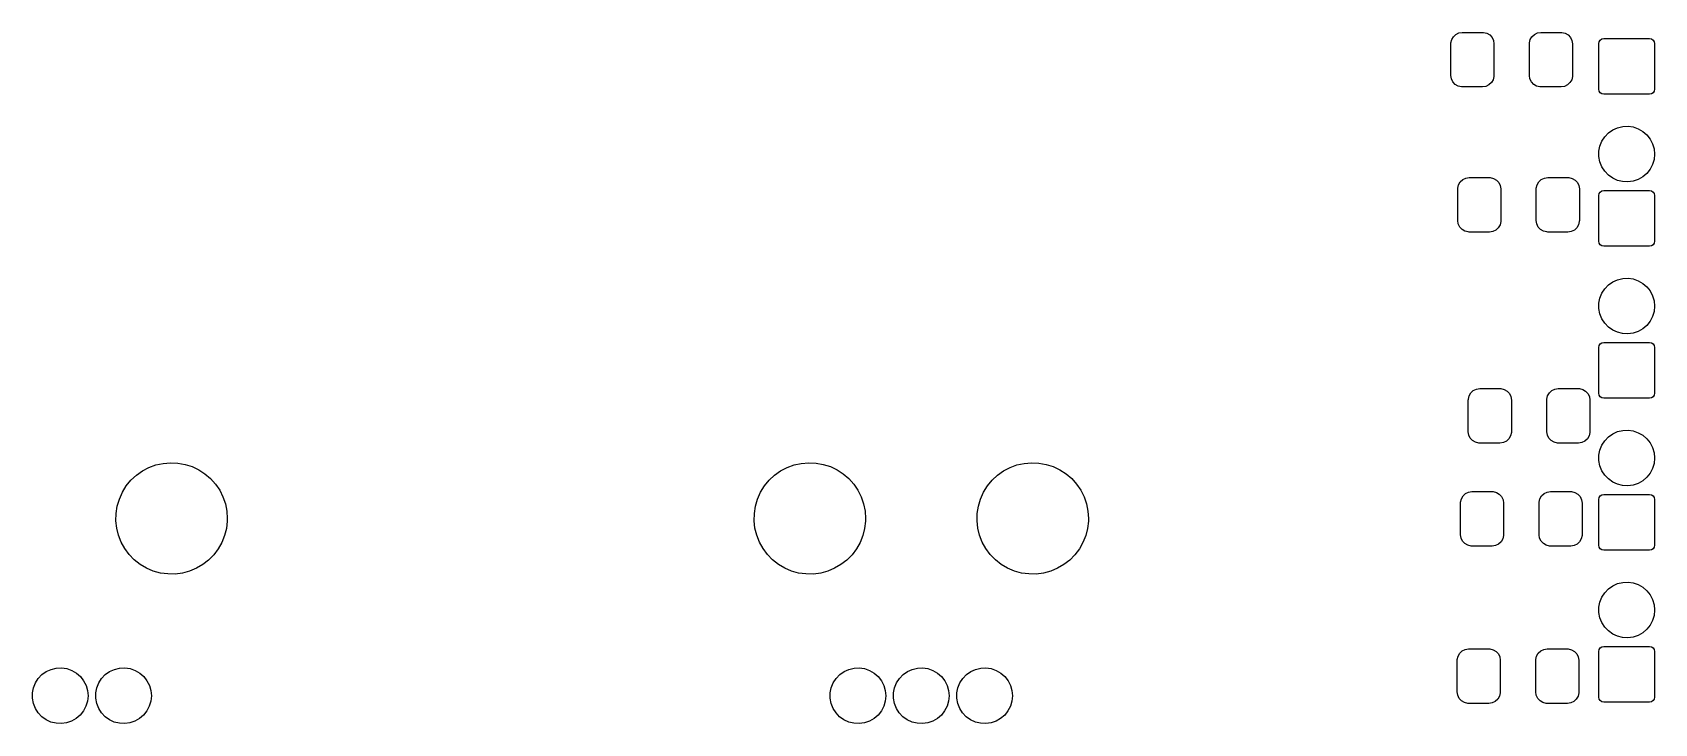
# Model space of a CAD drawing. Extents: x 10 to 584, y -410 to -10.
# Drawn here: x 224.9 to 289, y -133 to -105.7 of the extents above; entities that cross this region are included whole.
import ezdxf

# ---------------------------------------------------------------- set-up
doc = ezdxf.new("R2010")
doc.units = 0
doc.layers.add('BLACK', color=7, linetype='CONTINUOUS')

msp = doc.modelspace()

# ---------------------------------------------------------------- linework, layer by layer
at = {"layer": 'BLACK', "linetype": 'CONTINUOUS'}
for p, q in [((280.92, -106.185), (280.921, -106.15)), ((280.92, -107.435), (280.92, -106.185)), ((280.921, -106.15), (280.952, -106.019)), ((280.952, -106.019), (281.019, -105.904)), ((281.019, -105.904), (281.117, -105.813)), ((281.117, -105.813), (281.238, -105.755)), ((281.238, -105.755), (281.37, -105.735)), ((281.37, -105.735), (282.17, -105.735)), ((282.17, -105.735), (282.205, -105.736)), ((282.205, -105.736), (282.336, -105.767)), ((282.336, -105.767), (282.451, -105.834)), ((282.451, -105.834), (282.542, -105.932)), ((282.542, -105.932), (282.6, -106.053)), ((282.6, -106.053), (282.62, -106.185)), ((282.62, -106.185), (282.62, -107.435)), ((284.02, -106.185), (284.021, -106.15)), ((284.02, -107.435), (284.02, -106.185)), ((284.021, -106.15), (284.052, -106.019)), ((284.052, -106.019), (284.119, -105.904)), ((284.119, -105.904), (284.217, -105.813)), ((284.217, -105.813), (284.338, -105.755)), ((284.338, -105.755), (284.47, -105.735)), ((284.47, -105.735), (285.27, -105.735)), ((285.27, -105.735), (285.305, -105.736)), ((285.305, -105.736), (285.436, -105.767)), ((285.436, -105.767), (285.551, -105.834)), ((285.551, -105.834), (285.642, -105.932)), ((285.642, -105.932), (285.7, -106.053)), ((285.7, -106.053), (285.72, -106.185)), ((285.72, -106.185), (285.72, -107.435)), ((286.76, -106.177), (286.775, -106.1)), ((286.76, -107.977), (286.76, -106.177)), ((286.775, -106.1), (286.818, -106.035)), ((286.818, -106.035), (286.883, -105.992)), ((286.883, -105.992), (286.96, -105.977)), ((286.96, -105.977), (288.76, -105.977)), ((288.76, -105.977), (288.836, -105.992)), ((288.836, -105.992), (288.901, -106.035)), ((288.901, -106.035), (288.944, -106.1)), ((288.944, -106.1), (288.96, -106.177)), ((288.96, -106.177), (288.96, -107.977)), ((280.94, -107.567), (280.92, -107.435)), ((280.998, -107.688), (280.94, -107.567)), ((282.619, -107.47), (282.588, -107.601)), ((282.62, -107.435), (282.619, -107.47)), ((284.04, -107.567), (284.02, -107.435)), ((284.098, -107.688), (284.04, -107.567)), ((285.719, -107.47), (285.688, -107.601)), ((285.72, -107.435), (285.719, -107.47)), ((281.089, -107.786), (280.998, -107.688)), ((281.204, -107.853), (281.089, -107.786)), ((281.335, -107.884), (281.204, -107.853)), ((281.37, -107.885), (281.335, -107.884)), ((282.17, -107.885), (281.37, -107.885)), ((282.302, -107.865), (282.17, -107.885)), ((282.423, -107.807), (282.302, -107.865)), ((282.521, -107.716), (282.423, -107.807)), ((282.588, -107.601), (282.521, -107.716)), ((284.189, -107.786), (284.098, -107.688)), ((284.304, -107.853), (284.189, -107.786)), ((284.435, -107.884), (284.304, -107.853)), ((284.47, -107.885), (284.435, -107.884)), ((285.27, -107.885), (284.47, -107.885)), ((285.402, -107.865), (285.27, -107.885)), ((285.523, -107.807), (285.402, -107.865)), ((285.621, -107.716), (285.523, -107.807)), ((285.688, -107.601), (285.621, -107.716)), ((286.775, -108.053), (286.76, -107.977)), ((286.818, -108.118), (286.775, -108.053)), ((286.883, -108.162), (286.818, -108.118)), ((286.96, -108.177), (286.883, -108.162)), ((288.76, -108.177), (286.96, -108.177)), ((288.836, -108.162), (288.76, -108.177)), ((288.901, -108.118), (288.836, -108.162)), ((288.944, -108.053), (288.901, -108.118)), ((288.96, -107.977), (288.944, -108.053)), ((287.311, -109.583), (287.501, -109.497)), ((287.501, -109.497), (287.705, -109.448)), ((287.705, -109.448), (287.913, -109.438)), ((287.913, -109.438), (288.12, -109.468)), ((288.12, -109.468), (288.318, -109.537)), ((286.805, -110.224), (286.883, -110.031)), ((286.883, -110.031), (286.996, -109.855)), ((286.996, -109.855), (287.141, -109.704)), ((287.141, -109.704), (287.311, -109.583)), ((288.318, -109.537), (288.498, -109.641)), ((288.498, -109.641), (288.656, -109.778)), ((288.656, -109.778), (288.785, -109.943)), ((288.785, -109.943), (288.881, -110.128)), ((288.881, -110.128), (288.94, -110.329)), ((286.764, -110.638), (286.765, -110.429)), ((286.803, -110.844), (286.764, -110.638)), ((286.765, -110.429), (286.805, -110.224)), ((288.939, -110.75), (288.879, -110.951)), ((288.96, -110.543), (288.939, -110.75)), ((288.94, -110.329), (288.96, -110.537)), ((288.96, -110.537), (288.96, -110.543)), ((286.88, -111.038), (286.803, -110.844)), ((286.993, -111.214), (286.88, -111.038)), ((287.136, -111.366), (286.993, -111.214)), ((287.306, -111.488), (287.136, -111.366)), ((288.494, -111.436), (288.312, -111.539)), ((288.652, -111.3), (288.494, -111.436)), ((288.782, -111.136), (288.652, -111.3)), ((288.879, -110.951), (288.782, -111.136)), ((281.19, -111.915), (281.191, -111.88)), ((281.19, -113.165), (281.19, -111.915)), ((281.191, -111.88), (281.222, -111.749)), ((281.222, -111.749), (281.289, -111.634)), ((281.289, -111.634), (281.387, -111.543)), ((281.387, -111.543), (281.508, -111.485)), ((281.508, -111.485), (281.64, -111.465)), ((281.64, -111.465), (282.44, -111.465)), ((282.44, -111.465), (282.475, -111.466)), ((282.475, -111.466), (282.606, -111.497)), ((282.606, -111.497), (282.721, -111.564)), ((282.721, -111.564), (282.812, -111.662)), ((282.812, -111.662), (282.87, -111.783)), ((282.87, -111.783), (282.89, -111.915)), ((282.89, -111.915), (282.89, -113.165)), ((284.29, -111.915), (284.291, -111.88)), ((284.29, -113.165), (284.29, -111.915)), ((284.291, -111.88), (284.322, -111.749)), ((284.322, -111.749), (284.389, -111.634)), ((284.389, -111.634), (284.487, -111.543)), ((284.487, -111.543), (284.608, -111.485)), ((284.608, -111.485), (284.74, -111.465)), ((284.74, -111.465), (285.54, -111.465)), ((285.54, -111.465), (285.575, -111.466)), ((285.575, -111.466), (285.706, -111.497)), ((285.706, -111.497), (285.821, -111.564)), ((285.821, -111.564), (285.912, -111.662)), ((285.912, -111.662), (285.97, -111.783)), ((285.97, -111.783), (285.99, -111.915)), ((285.99, -111.915), (285.99, -113.165)), ((286.775, -112.1), (286.818, -112.035)), ((286.818, -112.035), (286.883, -111.992)), ((286.883, -111.992), (286.96, -111.977)), ((286.96, -111.977), (288.76, -111.977)), ((287.496, -111.575), (287.306, -111.488)), ((287.699, -111.625), (287.496, -111.575)), ((287.908, -111.636), (287.699, -111.625)), ((288.115, -111.607), (287.908, -111.636)), ((288.312, -111.539), (288.115, -111.607)), ((288.76, -111.977), (288.836, -111.992)), ((288.836, -111.992), (288.901, -112.035)), ((288.901, -112.035), (288.944, -112.1)), ((286.76, -112.177), (286.775, -112.1)), ((286.76, -113.977), (286.76, -112.177)), ((288.944, -112.1), (288.96, -112.177)), ((288.96, -112.177), (288.96, -113.977)), ((281.21, -113.297), (281.19, -113.165)), ((281.268, -113.418), (281.21, -113.297)), ((282.858, -113.331), (282.791, -113.446)), ((282.889, -113.2), (282.858, -113.331)), ((282.89, -113.165), (282.889, -113.2)), ((284.31, -113.297), (284.29, -113.165)), ((284.368, -113.418), (284.31, -113.297)), ((285.958, -113.331), (285.891, -113.446)), ((285.989, -113.2), (285.958, -113.331)), ((285.99, -113.165), (285.989, -113.2)), ((281.359, -113.516), (281.268, -113.418)), ((281.474, -113.583), (281.359, -113.516)), ((281.605, -113.614), (281.474, -113.583)), ((281.64, -113.615), (281.605, -113.614)), ((282.44, -113.615), (281.64, -113.615)), ((282.572, -113.595), (282.44, -113.615)), ((282.693, -113.537), (282.572, -113.595)), ((282.791, -113.446), (282.693, -113.537)), ((284.459, -113.516), (284.368, -113.418)), ((284.574, -113.583), (284.459, -113.516)), ((284.705, -113.614), (284.574, -113.583)), ((284.74, -113.615), (284.705, -113.614)), ((285.54, -113.615), (284.74, -113.615)), ((285.672, -113.595), (285.54, -113.615)), ((285.793, -113.537), (285.672, -113.595)), ((285.891, -113.446), (285.793, -113.537)), ((286.775, -114.053), (286.76, -113.977)), ((288.96, -113.977), (288.944, -114.053)), ((286.818, -114.118), (286.775, -114.053)), ((286.883, -114.162), (286.818, -114.118)), ((286.96, -114.177), (286.883, -114.162)), ((288.76, -114.177), (286.96, -114.177)), ((288.836, -114.162), (288.76, -114.177)), ((288.901, -114.118), (288.836, -114.162)), ((288.944, -114.053), (288.901, -114.118)), ((286.883, -116.031), (286.996, -115.855)), ((286.996, -115.855), (287.141, -115.704)), ((287.141, -115.704), (287.311, -115.583)), ((287.311, -115.583), (287.501, -115.497)), ((287.501, -115.497), (287.705, -115.448)), ((287.705, -115.448), (287.913, -115.438)), ((287.913, -115.438), (288.12, -115.468)), ((288.12, -115.468), (288.318, -115.537)), ((288.318, -115.537), (288.498, -115.641)), ((288.498, -115.641), (288.656, -115.778)), ((288.656, -115.778), (288.785, -115.943)), ((286.764, -116.638), (286.765, -116.429)), ((286.765, -116.429), (286.805, -116.224)), ((286.805, -116.224), (286.883, -116.031)), ((288.785, -115.943), (288.881, -116.128)), ((288.881, -116.128), (288.94, -116.329)), ((288.96, -116.543), (288.939, -116.75)), ((288.94, -116.329), (288.96, -116.537)), ((288.96, -116.537), (288.96, -116.543)), ((286.803, -116.844), (286.764, -116.638)), ((286.88, -117.038), (286.803, -116.844)), ((286.993, -117.214), (286.88, -117.038)), ((288.782, -117.136), (288.652, -117.3)), ((288.879, -116.951), (288.782, -117.136)), ((288.939, -116.75), (288.879, -116.951)), ((287.136, -117.366), (286.993, -117.214)), ((287.306, -117.488), (287.136, -117.366)), ((287.496, -117.575), (287.306, -117.488)), ((287.699, -117.625), (287.496, -117.575)), ((287.908, -117.636), (287.699, -117.625)), ((288.115, -117.607), (287.908, -117.636)), ((288.312, -117.539), (288.115, -117.607)), ((288.494, -117.436), (288.312, -117.539)), ((288.652, -117.3), (288.494, -117.436)), ((286.76, -118.177), (286.775, -118.1)), ((286.76, -119.977), (286.76, -118.177)), ((286.775, -118.1), (286.818, -118.035)), ((286.818, -118.035), (286.883, -117.992)), ((286.883, -117.992), (286.96, -117.977)), ((286.96, -117.977), (288.76, -117.977)), ((288.76, -117.977), (288.836, -117.992)), ((288.836, -117.992), (288.901, -118.035)), ((288.901, -118.035), (288.944, -118.1)), ((288.944, -118.1), (288.96, -118.177)), ((288.96, -118.177), (288.96, -119.977)), ((281.607, -120.248), (281.609, -120.212)), ((281.607, -121.498), (281.607, -120.248)), ((281.609, -120.212), (281.639, -120.082)), ((281.639, -120.082), (281.706, -119.966)), ((281.706, -119.966), (281.804, -119.876)), ((281.804, -119.876), (281.925, -119.818)), ((281.925, -119.818), (282.057, -119.798)), ((282.057, -119.798), (282.857, -119.798)), ((282.857, -119.798), (282.893, -119.799)), ((282.893, -119.799), (283.023, -119.829)), ((283.023, -119.829), (283.139, -119.897)), ((283.139, -119.897), (283.229, -119.995)), ((283.229, -119.995), (283.287, -120.115)), ((283.287, -120.115), (283.307, -120.248)), ((283.307, -120.248), (283.307, -121.498)), ((284.707, -120.248), (284.709, -120.212)), ((284.707, -121.498), (284.707, -120.248)), ((284.709, -120.212), (284.739, -120.082)), ((284.739, -120.082), (284.806, -119.966)), ((284.806, -119.966), (284.904, -119.876)), ((284.904, -119.876), (285.025, -119.818)), ((285.025, -119.818), (285.157, -119.798)), ((285.157, -119.798), (285.957, -119.798)), ((285.957, -119.798), (285.993, -119.799)), ((285.993, -119.799), (286.123, -119.829)), ((286.123, -119.829), (286.239, -119.897)), ((286.239, -119.897), (286.329, -119.995)), ((286.329, -119.995), (286.387, -120.115)), ((286.387, -120.115), (286.407, -120.248)), ((286.407, -120.248), (286.407, -121.498)), ((286.775, -120.053), (286.76, -119.977)), ((286.818, -120.118), (286.775, -120.053)), ((286.883, -120.162), (286.818, -120.118)), ((286.96, -120.177), (286.883, -120.162)), ((288.76, -120.177), (286.96, -120.177)), ((288.836, -120.162), (288.76, -120.177)), ((288.901, -120.118), (288.836, -120.162)), ((288.944, -120.053), (288.901, -120.118)), ((288.96, -119.977), (288.944, -120.053)), ((281.627, -121.63), (281.607, -121.498)), ((281.685, -121.751), (281.627, -121.63)), ((283.276, -121.663), (283.208, -121.779)), ((283.306, -121.533), (283.276, -121.663)), ((283.307, -121.498), (283.306, -121.533)), ((284.727, -121.63), (284.707, -121.498)), ((284.785, -121.751), (284.727, -121.63)), ((286.376, -121.663), (286.308, -121.779)), ((286.406, -121.533), (286.376, -121.663)), ((286.407, -121.498), (286.406, -121.533)), ((287.141, -121.704), (287.311, -121.583)), ((287.311, -121.583), (287.501, -121.497)), ((287.501, -121.497), (287.705, -121.448)), ((287.705, -121.448), (287.913, -121.438)), ((287.913, -121.438), (288.12, -121.468)), ((288.12, -121.468), (288.318, -121.537)), ((288.318, -121.537), (288.498, -121.641)), ((288.498, -121.641), (288.656, -121.778)), ((281.776, -121.849), (281.685, -121.751)), ((281.892, -121.916), (281.776, -121.849)), ((282.022, -121.946), (281.892, -121.916)), ((282.057, -121.948), (282.022, -121.946)), ((282.857, -121.948), (282.057, -121.948)), ((282.99, -121.928), (282.857, -121.948)), ((283.11, -121.87), (282.99, -121.928)), ((283.208, -121.779), (283.11, -121.87)), ((284.876, -121.849), (284.785, -121.751)), ((284.992, -121.916), (284.876, -121.849)), ((285.122, -121.946), (284.992, -121.916)), ((285.157, -121.948), (285.122, -121.946)), ((285.957, -121.948), (285.157, -121.948)), ((286.09, -121.928), (285.957, -121.948)), ((286.21, -121.87), (286.09, -121.928)), ((286.308, -121.779), (286.21, -121.87)), ((286.765, -122.429), (286.805, -122.224)), ((286.805, -122.224), (286.883, -122.031)), ((286.883, -122.031), (286.996, -121.855)), ((286.996, -121.855), (287.141, -121.704)), ((288.656, -121.778), (288.785, -121.943)), ((288.785, -121.943), (288.881, -122.128)), ((288.881, -122.128), (288.94, -122.329)), ((288.94, -122.329), (288.96, -122.537)), ((229.254, -123.049), (229.512, -122.913)), ((229.512, -122.913), (229.786, -122.812)), ((229.786, -122.812), (230.071, -122.749)), ((230.071, -122.749), (230.361, -122.723)), ((230.361, -122.723), (230.652, -122.737)), ((230.652, -122.737), (230.939, -122.788)), ((230.939, -122.788), (231.217, -122.877)), ((231.217, -122.877), (231.48, -123.002)), ((254.454, -123.049), (254.712, -122.913)), ((254.712, -122.913), (254.986, -122.812)), ((254.986, -122.812), (255.271, -122.749)), ((255.271, -122.749), (255.561, -122.723)), ((255.561, -122.723), (255.852, -122.737)), ((255.852, -122.737), (256.139, -122.788)), ((256.139, -122.788), (256.417, -122.877)), ((256.417, -122.877), (256.68, -123.002)), ((263.254, -123.049), (263.512, -122.913)), ((263.512, -122.913), (263.786, -122.812)), ((263.786, -122.812), (264.071, -122.749)), ((264.071, -122.749), (264.361, -122.723)), ((264.361, -122.723), (264.652, -122.737)), ((264.652, -122.737), (264.939, -122.788)), ((264.939, -122.788), (265.217, -122.877)), ((265.217, -122.877), (265.48, -123.002)), ((286.764, -122.638), (286.765, -122.429)), ((286.803, -122.844), (286.764, -122.638)), ((286.88, -123.038), (286.803, -122.844)), ((288.879, -122.951), (288.782, -123.136)), ((288.939, -122.75), (288.879, -122.951)), ((288.96, -122.543), (288.939, -122.75)), ((288.96, -122.537), (288.96, -122.543)), ((228.618, -123.642), (228.803, -123.417)), ((228.803, -123.417), (229.017, -123.218)), ((229.017, -123.218), (229.254, -123.049)), ((231.48, -123.002), (231.725, -123.161)), ((231.725, -123.161), (231.946, -123.351)), ((231.946, -123.351), (232.141, -123.568)), ((232.141, -123.568), (232.305, -123.81)), ((253.818, -123.642), (254.003, -123.417)), ((254.003, -123.417), (254.217, -123.218)), ((254.217, -123.218), (254.454, -123.049)), ((256.68, -123.002), (256.925, -123.161)), ((256.925, -123.161), (257.146, -123.351)), ((257.146, -123.351), (257.341, -123.568)), ((257.341, -123.568), (257.505, -123.81)), ((262.618, -123.642), (262.803, -123.417)), ((262.803, -123.417), (263.017, -123.218)), ((263.017, -123.218), (263.254, -123.049)), ((265.48, -123.002), (265.725, -123.161)), ((265.725, -123.161), (265.946, -123.351)), ((265.946, -123.351), (266.141, -123.568)), ((266.141, -123.568), (266.305, -123.81)), ((286.993, -123.214), (286.88, -123.038)), ((287.136, -123.366), (286.993, -123.214)), ((287.306, -123.488), (287.136, -123.366)), ((287.496, -123.575), (287.306, -123.488)), ((287.699, -123.625), (287.496, -123.575)), ((288.115, -123.607), (287.908, -123.636)), ((288.312, -123.539), (288.115, -123.607)), ((288.494, -123.436), (288.312, -123.539)), ((288.652, -123.3), (288.494, -123.436)), ((288.782, -123.136), (288.652, -123.3)), ((228.262, -124.435), (228.345, -124.156)), ((228.345, -124.156), (228.465, -123.89)), ((228.465, -123.89), (228.618, -123.642)), ((232.305, -123.81), (232.435, -124.07)), ((232.435, -124.07), (232.53, -124.346)), ((253.462, -124.435), (253.545, -124.156)), ((253.545, -124.156), (253.665, -123.89)), ((253.665, -123.89), (253.818, -123.642)), ((257.505, -123.81), (257.635, -124.07)), ((257.635, -124.07), (257.73, -124.346)), ((262.262, -124.435), (262.345, -124.156)), ((262.345, -124.156), (262.465, -123.89)), ((262.465, -123.89), (262.618, -123.642)), ((266.305, -123.81), (266.435, -124.07)), ((266.435, -124.07), (266.53, -124.346)), ((281.301, -124.28), (281.332, -124.149)), ((281.332, -124.149), (281.399, -124.034)), ((281.399, -124.034), (281.497, -123.943)), ((281.497, -123.943), (281.618, -123.885)), ((281.618, -123.885), (281.75, -123.865)), ((281.75, -123.865), (282.55, -123.865)), ((282.55, -123.865), (282.585, -123.866)), ((282.585, -123.866), (282.716, -123.897)), ((282.716, -123.897), (282.831, -123.964)), ((282.831, -123.964), (282.922, -124.062)), ((282.922, -124.062), (282.98, -124.183)), ((282.98, -124.183), (283, -124.315)), ((284.401, -124.28), (284.432, -124.149)), ((284.432, -124.149), (284.499, -124.034)), ((284.499, -124.034), (284.597, -123.943)), ((284.597, -123.943), (284.718, -123.885)), ((284.718, -123.885), (284.85, -123.865)), ((284.85, -123.865), (285.65, -123.865)), ((285.65, -123.865), (285.685, -123.866)), ((285.685, -123.866), (285.816, -123.897)), ((285.816, -123.897), (285.931, -123.964)), ((285.931, -123.964), (286.022, -124.062)), ((286.022, -124.062), (286.08, -124.183)), ((286.08, -124.183), (286.1, -124.315)), ((286.76, -124.177), (286.775, -124.1)), ((286.76, -125.977), (286.76, -124.177)), ((286.775, -124.1), (286.818, -124.035)), ((286.818, -124.035), (286.883, -123.992)), ((286.883, -123.992), (286.96, -123.977)), ((286.96, -123.977), (288.76, -123.977)), ((287.908, -123.636), (287.699, -123.625)), ((288.76, -123.977), (288.836, -123.992)), ((288.836, -123.992), (288.901, -124.035)), ((288.901, -124.035), (288.944, -124.1)), ((288.944, -124.1), (288.96, -124.177)), ((288.96, -124.177), (288.96, -125.977)), ((228.209, -125.015), (228.216, -124.723)), ((228.216, -124.723), (228.262, -124.435)), ((232.53, -124.346), (232.588, -124.632)), ((232.588, -124.632), (232.607, -124.923)), ((253.409, -125.015), (253.416, -124.723)), ((253.416, -124.723), (253.462, -124.435)), ((257.73, -124.346), (257.788, -124.632)), ((257.788, -124.632), (257.807, -124.923)), ((262.209, -125.015), (262.216, -124.723)), ((262.216, -124.723), (262.262, -124.435)), ((266.53, -124.346), (266.588, -124.632)), ((266.588, -124.632), (266.607, -124.923)), ((281.3, -124.315), (281.301, -124.28)), ((281.3, -125.565), (281.3, -124.315)), ((283, -124.315), (283, -125.565)), ((284.4, -124.315), (284.401, -124.28)), ((284.4, -125.565), (284.4, -124.315)), ((286.1, -124.315), (286.1, -125.565)), ((228.241, -125.305), (228.209, -125.015)), ((228.31, -125.588), (228.241, -125.305)), ((232.571, -125.32), (232.5, -125.603)), ((232.605, -125.03), (232.571, -125.32)), ((232.607, -124.923), (232.605, -125.03)), ((253.441, -125.305), (253.409, -125.015)), ((253.51, -125.588), (253.441, -125.305)), ((257.771, -125.32), (257.7, -125.603)), ((257.805, -125.03), (257.771, -125.32)), ((257.807, -124.923), (257.805, -125.03)), ((262.241, -125.305), (262.209, -125.015)), ((262.31, -125.588), (262.241, -125.305)), ((266.571, -125.32), (266.5, -125.603)), ((266.605, -125.03), (266.571, -125.32)), ((266.607, -124.923), (266.605, -125.03)), ((228.417, -125.86), (228.31, -125.588)), ((228.558, -126.115), (228.417, -125.86)), ((228.732, -126.349), (228.558, -126.115)), ((232.248, -126.127), (232.073, -126.36)), ((232.391, -125.873), (232.248, -126.127)), ((232.5, -125.603), (232.391, -125.873)), ((253.617, -125.86), (253.51, -125.588)), ((253.758, -126.115), (253.617, -125.86)), ((253.932, -126.349), (253.758, -126.115)), ((257.448, -126.127), (257.273, -126.36)), ((257.591, -125.873), (257.448, -126.127)), ((257.7, -125.603), (257.591, -125.873)), ((262.417, -125.86), (262.31, -125.588)), ((262.558, -126.115), (262.417, -125.86)), ((262.732, -126.349), (262.558, -126.115)), ((266.248, -126.127), (266.073, -126.36)), ((266.391, -125.873), (266.248, -126.127)), ((266.5, -125.603), (266.391, -125.873)), ((281.32, -125.697), (281.3, -125.565)), ((281.378, -125.818), (281.32, -125.697)), ((281.469, -125.916), (281.378, -125.818)), ((281.584, -125.983), (281.469, -125.916)), ((281.715, -126.014), (281.584, -125.983)), ((281.75, -126.015), (281.715, -126.014)), ((282.55, -126.015), (281.75, -126.015)), ((282.682, -125.995), (282.55, -126.015)), ((282.803, -125.937), (282.682, -125.995)), ((282.901, -125.846), (282.803, -125.937)), ((282.968, -125.731), (282.901, -125.846)), ((282.999, -125.6), (282.968, -125.731)), ((283, -125.565), (282.999, -125.6)), ((284.42, -125.697), (284.4, -125.565)), ((284.478, -125.818), (284.42, -125.697)), ((284.569, -125.916), (284.478, -125.818)), ((284.684, -125.983), (284.569, -125.916)), ((284.815, -126.014), (284.684, -125.983)), ((284.85, -126.015), (284.815, -126.014)), ((285.65, -126.015), (284.85, -126.015)), ((285.782, -125.995), (285.65, -126.015)), ((285.903, -125.937), (285.782, -125.995)), ((286.001, -125.846), (285.903, -125.937)), ((286.068, -125.731), (286.001, -125.846)), ((286.099, -125.6), (286.068, -125.731)), ((286.1, -125.565), (286.099, -125.6)), ((286.775, -126.053), (286.76, -125.977)), ((286.818, -126.118), (286.775, -126.053)), ((286.883, -126.162), (286.818, -126.118)), ((286.96, -126.177), (286.883, -126.162)), ((288.836, -126.162), (288.76, -126.177)), ((288.901, -126.118), (288.836, -126.162)), ((288.944, -126.053), (288.901, -126.118)), ((288.96, -125.977), (288.944, -126.053)), ((228.935, -126.558), (228.732, -126.349)), ((229.164, -126.738), (228.935, -126.558)), ((229.415, -126.886), (229.164, -126.738)), ((231.637, -126.747), (231.385, -126.893)), ((231.868, -126.568), (231.637, -126.747)), ((232.073, -126.36), (231.868, -126.568)), ((254.135, -126.558), (253.932, -126.349)), ((254.364, -126.738), (254.135, -126.558)), ((254.615, -126.886), (254.364, -126.738)), ((256.837, -126.747), (256.585, -126.893)), ((257.068, -126.568), (256.837, -126.747)), ((257.273, -126.36), (257.068, -126.568)), ((262.935, -126.558), (262.732, -126.349)), ((263.164, -126.738), (262.935, -126.558)), ((263.415, -126.886), (263.164, -126.738)), ((265.637, -126.747), (265.385, -126.893)), ((265.868, -126.568), (265.637, -126.747)), ((266.073, -126.36), (265.868, -126.568)), ((288.76, -126.177), (286.96, -126.177)), ((229.684, -127), (229.415, -126.886)), ((229.965, -127.078), (229.684, -127)), ((230.254, -127.117), (229.965, -127.078)), ((230.545, -127.118), (230.254, -127.117)), ((230.835, -127.081), (230.545, -127.118)), ((231.116, -127.005), (230.835, -127.081)), ((231.385, -126.893), (231.116, -127.005)), ((254.884, -127), (254.615, -126.886)), ((255.165, -127.078), (254.884, -127)), ((255.454, -127.117), (255.165, -127.078)), ((255.745, -127.118), (255.454, -127.117)), ((256.035, -127.081), (255.745, -127.118)), ((256.316, -127.005), (256.035, -127.081)), ((256.585, -126.893), (256.316, -127.005)), ((263.684, -127), (263.415, -126.886)), ((263.965, -127.078), (263.684, -127)), ((264.254, -127.117), (263.965, -127.078)), ((264.545, -127.118), (264.254, -127.117)), ((264.835, -127.081), (264.545, -127.118)), ((265.116, -127.005), (264.835, -127.081)), ((265.385, -126.893), (265.116, -127.005)), ((287.501, -127.497), (287.705, -127.448)), ((287.705, -127.448), (287.913, -127.438)), ((287.913, -127.438), (288.12, -127.468)), ((286.805, -128.224), (286.883, -128.031)), ((286.883, -128.031), (286.996, -127.855)), ((286.996, -127.855), (287.141, -127.704)), ((287.141, -127.704), (287.311, -127.583)), ((287.311, -127.583), (287.501, -127.497)), ((288.12, -127.468), (288.318, -127.537)), ((288.318, -127.537), (288.498, -127.641)), ((288.498, -127.641), (288.656, -127.778)), ((288.656, -127.778), (288.785, -127.943)), ((288.785, -127.943), (288.881, -128.128)), ((286.764, -128.638), (286.765, -128.429)), ((286.803, -128.844), (286.764, -128.638)), ((286.765, -128.429), (286.805, -128.224)), ((288.881, -128.128), (288.94, -128.329)), ((288.96, -128.543), (288.939, -128.75)), ((288.94, -128.329), (288.96, -128.537)), ((288.96, -128.537), (288.96, -128.543)), ((286.88, -129.038), (286.803, -128.844)), ((286.993, -129.214), (286.88, -129.038)), ((287.136, -129.366), (286.993, -129.214)), ((287.306, -129.488), (287.136, -129.366)), ((288.652, -129.3), (288.494, -129.436)), ((288.782, -129.136), (288.652, -129.3)), ((288.879, -128.951), (288.782, -129.136)), ((288.939, -128.75), (288.879, -128.951)), ((286.818, -130.035), (286.883, -129.992)), ((286.883, -129.992), (286.96, -129.977)), ((286.96, -129.977), (288.76, -129.977)), ((287.496, -129.575), (287.306, -129.488)), ((287.699, -129.625), (287.496, -129.575)), ((287.908, -129.636), (287.699, -129.625)), ((288.115, -129.607), (287.908, -129.636)), ((288.312, -129.539), (288.115, -129.607)), ((288.494, -129.436), (288.312, -129.539)), ((288.76, -129.977), (288.836, -129.992)), ((288.836, -129.992), (288.901, -130.035)), ((281.17, -130.525), (281.171, -130.49)), ((281.17, -131.775), (281.17, -130.525)), ((281.171, -130.49), (281.202, -130.359)), ((281.202, -130.359), (281.269, -130.244)), ((281.269, -130.244), (281.367, -130.153)), ((281.367, -130.153), (281.488, -130.095)), ((281.488, -130.095), (281.62, -130.075)), ((281.62, -130.075), (282.42, -130.075)), ((282.42, -130.075), (282.455, -130.076)), ((282.455, -130.076), (282.586, -130.107)), ((282.586, -130.107), (282.701, -130.174)), ((282.701, -130.174), (282.792, -130.272)), ((282.792, -130.272), (282.85, -130.393)), ((282.85, -130.393), (282.87, -130.525)), ((282.87, -130.525), (282.87, -131.775)), ((284.27, -130.525), (284.271, -130.49)), ((284.27, -131.775), (284.27, -130.525)), ((284.271, -130.49), (284.302, -130.359)), ((284.302, -130.359), (284.369, -130.244)), ((284.369, -130.244), (284.467, -130.153)), ((284.467, -130.153), (284.588, -130.095)), ((284.588, -130.095), (284.72, -130.075)), ((284.72, -130.075), (285.52, -130.075)), ((285.52, -130.075), (285.555, -130.076)), ((285.555, -130.076), (285.686, -130.107)), ((285.686, -130.107), (285.801, -130.174)), ((285.801, -130.174), (285.892, -130.272)), ((285.892, -130.272), (285.95, -130.393)), ((285.95, -130.393), (285.97, -130.525)), ((285.97, -130.525), (285.97, -131.775)), ((286.76, -130.177), (286.775, -130.1)), ((286.76, -131.977), (286.76, -130.177)), ((286.775, -130.1), (286.818, -130.035)), ((288.901, -130.035), (288.944, -130.1)), ((288.944, -130.1), (288.96, -130.177)), ((288.96, -130.177), (288.96, -131.977)), ((225.031, -131.417), (225.144, -131.241)), ((225.144, -131.241), (225.288, -131.09)), ((225.288, -131.09), (225.459, -130.969)), ((225.459, -130.969), (225.649, -130.883)), ((225.649, -130.883), (225.852, -130.834)), ((225.852, -130.834), (226.061, -130.824)), ((226.061, -130.824), (226.268, -130.854)), ((226.268, -130.854), (226.465, -130.923)), ((226.465, -130.923), (226.646, -131.027)), ((226.646, -131.027), (226.804, -131.164)), ((226.804, -131.164), (226.933, -131.329)), ((227.531, -131.417), (227.644, -131.241)), ((227.644, -131.241), (227.788, -131.09)), ((227.788, -131.09), (227.959, -130.969)), ((227.959, -130.969), (228.149, -130.883)), ((228.149, -130.883), (228.352, -130.834)), ((228.352, -130.834), (228.561, -130.824)), ((228.561, -130.824), (228.768, -130.854)), ((228.768, -130.854), (228.965, -130.923)), ((228.965, -130.923), (229.146, -131.027)), ((229.146, -131.027), (229.304, -131.164)), ((229.304, -131.164), (229.433, -131.329)), ((256.531, -131.417), (256.644, -131.241)), ((256.644, -131.241), (256.788, -131.09)), ((256.788, -131.09), (256.959, -130.969)), ((256.959, -130.969), (257.149, -130.883)), ((257.149, -130.883), (257.352, -130.834)), ((257.352, -130.834), (257.561, -130.824)), ((257.561, -130.824), (257.768, -130.854)), ((257.768, -130.854), (257.965, -130.923)), ((257.965, -130.923), (258.146, -131.027)), ((258.146, -131.027), (258.304, -131.164)), ((258.304, -131.164), (258.433, -131.329)), ((259.031, -131.417), (259.144, -131.241)), ((259.144, -131.241), (259.288, -131.09)), ((259.288, -131.09), (259.459, -130.969)), ((259.459, -130.969), (259.649, -130.883)), ((259.649, -130.883), (259.852, -130.834)), ((259.852, -130.834), (260.061, -130.824)), ((260.061, -130.824), (260.268, -130.854)), ((260.268, -130.854), (260.465, -130.923)), ((260.465, -130.923), (260.646, -131.027)), ((260.646, -131.027), (260.804, -131.164)), ((260.804, -131.164), (260.933, -131.329)), ((261.531, -131.417), (261.644, -131.241)), ((261.644, -131.241), (261.788, -131.09)), ((261.788, -131.09), (261.959, -130.969)), ((261.959, -130.969), (262.149, -130.883)), ((262.149, -130.883), (262.352, -130.834)), ((262.352, -130.834), (262.561, -130.824)), ((262.561, -130.824), (262.768, -130.854)), ((262.768, -130.854), (262.965, -130.923)), ((262.965, -130.923), (263.146, -131.027)), ((263.146, -131.027), (263.304, -131.164)), ((263.304, -131.164), (263.433, -131.329)), ((224.912, -131.815), (224.952, -131.61)), ((224.912, -132.024), (224.912, -131.815)), ((224.952, -131.61), (225.031, -131.417)), ((226.933, -131.329), (227.029, -131.514)), ((227.029, -131.514), (227.087, -131.715)), ((227.107, -131.929), (227.086, -132.136)), ((227.087, -131.715), (227.107, -131.923)), ((227.107, -131.923), (227.107, -131.929)), ((227.412, -131.815), (227.452, -131.61)), ((227.412, -132.024), (227.412, -131.815)), ((227.452, -131.61), (227.531, -131.417)), ((229.433, -131.329), (229.529, -131.514)), ((229.529, -131.514), (229.587, -131.715)), ((229.607, -131.929), (229.586, -132.136)), ((229.587, -131.715), (229.607, -131.923)), ((229.607, -131.923), (229.607, -131.929)), ((256.412, -131.815), (256.452, -131.61)), ((256.412, -132.024), (256.412, -131.815)), ((256.452, -131.61), (256.531, -131.417)), ((258.433, -131.329), (258.529, -131.514)), ((258.529, -131.514), (258.587, -131.715)), ((258.607, -131.929), (258.586, -132.136)), ((258.587, -131.715), (258.607, -131.923)), ((258.607, -131.923), (258.607, -131.929)), ((258.912, -131.815), (258.952, -131.61)), ((258.912, -132.024), (258.912, -131.815)), ((258.952, -131.61), (259.031, -131.417)), ((260.933, -131.329), (261.029, -131.514)), ((261.029, -131.514), (261.087, -131.715)), ((261.107, -131.929), (261.086, -132.136)), ((261.087, -131.715), (261.107, -131.923)), ((261.107, -131.923), (261.107, -131.929)), ((261.412, -131.815), (261.452, -131.61)), ((261.412, -132.024), (261.412, -131.815)), ((261.452, -131.61), (261.531, -131.417)), ((263.433, -131.329), (263.529, -131.514)), ((263.529, -131.514), (263.587, -131.715)), ((263.607, -131.929), (263.586, -132.136)), ((263.587, -131.715), (263.607, -131.923)), ((263.607, -131.923), (263.607, -131.929)), ((281.19, -131.907), (281.17, -131.775)), ((281.248, -132.028), (281.19, -131.907)), ((282.869, -131.81), (282.838, -131.941)), ((282.87, -131.775), (282.869, -131.81)), ((284.29, -131.907), (284.27, -131.775)), ((284.348, -132.028), (284.29, -131.907)), ((285.969, -131.81), (285.938, -131.941)), ((285.97, -131.775), (285.969, -131.81)), ((224.951, -132.23), (224.912, -132.024)), ((225.028, -132.424), (224.951, -132.23)), ((225.14, -132.6), (225.028, -132.424)), ((226.93, -132.522), (226.8, -132.686)), ((227.026, -132.337), (226.93, -132.522)), ((227.086, -132.136), (227.026, -132.337)), ((227.451, -132.23), (227.412, -132.024)), ((227.528, -132.424), (227.451, -132.23)), ((227.64, -132.6), (227.528, -132.424)), ((229.43, -132.522), (229.3, -132.686)), ((229.526, -132.337), (229.43, -132.522)), ((229.586, -132.136), (229.526, -132.337)), ((256.451, -132.23), (256.412, -132.024)), ((256.528, -132.424), (256.451, -132.23)), ((256.64, -132.6), (256.528, -132.424)), ((258.43, -132.522), (258.3, -132.686)), ((258.526, -132.337), (258.43, -132.522)), ((258.586, -132.136), (258.526, -132.337)), ((258.951, -132.23), (258.912, -132.024)), ((259.028, -132.424), (258.951, -132.23)), ((259.14, -132.6), (259.028, -132.424)), ((260.93, -132.522), (260.8, -132.686)), ((261.026, -132.337), (260.93, -132.522)), ((261.086, -132.136), (261.026, -132.337)), ((261.451, -132.23), (261.412, -132.024)), ((261.528, -132.424), (261.451, -132.23)), ((261.64, -132.6), (261.528, -132.424)), ((263.43, -132.522), (263.3, -132.686)), ((263.526, -132.337), (263.43, -132.522)), ((263.586, -132.136), (263.526, -132.337)), ((281.339, -132.126), (281.248, -132.028)), ((281.454, -132.193), (281.339, -132.126)), ((281.585, -132.224), (281.454, -132.193)), ((281.62, -132.225), (281.585, -132.224)), ((282.42, -132.225), (281.62, -132.225)), ((282.552, -132.205), (282.42, -132.225)), ((282.673, -132.147), (282.552, -132.205)), ((282.771, -132.056), (282.673, -132.147)), ((282.838, -131.941), (282.771, -132.056)), ((284.439, -132.126), (284.348, -132.028)), ((284.554, -132.193), (284.439, -132.126)), ((284.685, -132.224), (284.554, -132.193)), ((284.72, -132.225), (284.685, -132.224)), ((285.52, -132.225), (284.72, -132.225)), ((285.652, -132.205), (285.52, -132.225)), ((285.773, -132.147), (285.652, -132.205)), ((285.871, -132.056), (285.773, -132.147)), ((285.938, -131.941), (285.871, -132.056)), ((286.775, -132.053), (286.76, -131.977)), ((286.818, -132.118), (286.775, -132.053)), ((286.883, -132.162), (286.818, -132.118)), ((286.96, -132.177), (286.883, -132.162)), ((288.76, -132.177), (286.96, -132.177)), ((288.836, -132.162), (288.76, -132.177)), ((288.901, -132.118), (288.836, -132.162)), ((288.944, -132.053), (288.901, -132.118)), ((288.96, -131.977), (288.944, -132.053)), ((225.284, -132.752), (225.14, -132.6)), ((225.454, -132.874), (225.284, -132.752)), ((225.644, -132.961), (225.454, -132.874)), ((225.847, -133.011), (225.644, -132.961)), ((226.055, -133.022), (225.847, -133.011)), ((226.262, -132.993), (226.055, -133.022)), ((226.46, -132.925), (226.262, -132.993)), ((226.641, -132.822), (226.46, -132.925)), ((226.8, -132.686), (226.641, -132.822)), ((227.784, -132.752), (227.64, -132.6)), ((227.954, -132.874), (227.784, -132.752)), ((228.144, -132.961), (227.954, -132.874)), ((228.347, -133.011), (228.144, -132.961)), ((228.555, -133.022), (228.347, -133.011)), ((228.762, -132.993), (228.555, -133.022)), ((228.96, -132.925), (228.762, -132.993)), ((229.141, -132.822), (228.96, -132.925)), ((229.3, -132.686), (229.141, -132.822)), ((256.784, -132.752), (256.64, -132.6)), ((256.954, -132.874), (256.784, -132.752)), ((257.144, -132.961), (256.954, -132.874)), ((257.347, -133.011), (257.144, -132.961)), ((257.555, -133.022), (257.347, -133.011)), ((257.762, -132.993), (257.555, -133.022)), ((257.96, -132.925), (257.762, -132.993)), ((258.141, -132.822), (257.96, -132.925)), ((258.3, -132.686), (258.141, -132.822)), ((259.284, -132.752), (259.14, -132.6)), ((259.454, -132.874), (259.284, -132.752)), ((259.644, -132.961), (259.454, -132.874)), ((259.847, -133.011), (259.644, -132.961)), ((260.055, -133.022), (259.847, -133.011)), ((260.262, -132.993), (260.055, -133.022)), ((260.46, -132.925), (260.262, -132.993)), ((260.641, -132.822), (260.46, -132.925)), ((260.8, -132.686), (260.641, -132.822)), ((261.784, -132.752), (261.64, -132.6)), ((261.954, -132.874), (261.784, -132.752)), ((262.144, -132.961), (261.954, -132.874)), ((262.347, -133.011), (262.144, -132.961)), ((262.555, -133.022), (262.347, -133.011)), ((262.762, -132.993), (262.555, -133.022)), ((262.96, -132.925), (262.762, -132.993)), ((263.141, -132.822), (262.96, -132.925)), ((263.3, -132.686), (263.141, -132.822))]:
    msp.add_line(p, q, dxfattribs=at)

doc.saveas('drawing.dxf')
